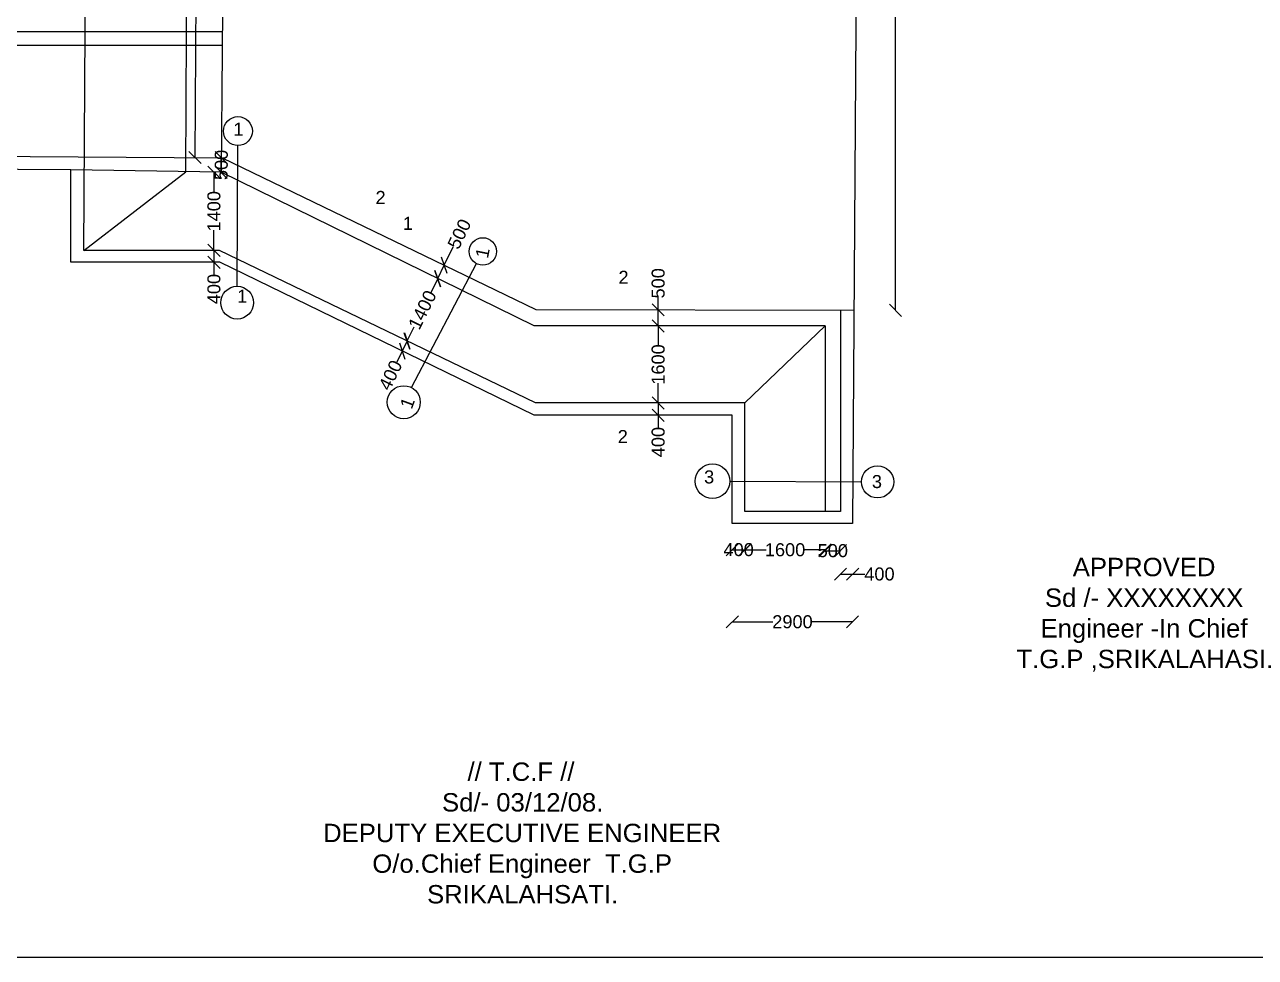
# Model space of a CAD drawing. Header units: millimetres. Extents: x 5124 to 2156454, y 2311 to 45652315.
# Drawn here: x 2108418 to 2130180, y 45588481 to 45604968 of the extents above; entities that cross this region are included whole.
import ezdxf

# ---------------------------------------------------------------- set-up
doc = ezdxf.new("R2010")
doc.units = ezdxf.units.MM
doc.header["$MEASUREMENT"] = 0
doc.layers.add('DRAWING', color=2, linetype='Continuous')
doc.layers.add('TEXT', color=7, linetype='Continuous')
doc.styles.get("Standard").update_dxf_attribs({"font": 'arial.ttf', "height": 230})
doc.dimstyles.get("Standard").update_dxf_attribs({"dimtxt": 230, "dimasz": 215, "dimexe": 0.18, "dimexo": 0.0625, "dimgap": 0.09, "dimtad": 0, "dimdec": 0, "dimzin": 0, "dimdsep": 46, "dimtxsty": 'Standard', "dimblk": 'OBLIQUE', "dimcen": 0.09, "dimse1": 1, "dimse2": 1, "dimadec": 0, "dimazin": 0, "dimtfac": 1, "dimtdec": 0, "dimtofl": 0, "dimtmove": 0, "dimatfit": 3, "dimldrblk": 'OBLIQUE', "dimfxl": 1, "dimtolj": 1, "dimtzin": 0, "dimarcsym": 0})

# ---------------------------------------------------------------- blocks, each defined once
blk = doc.blocks.new('_Oblique')
at = {"color": 0, "linetype": 'ByBlock', "lineweight": -2}
blk.add_line((-0.5, -0.5), (0.5, 0.5), dxfattribs=at)
blk = doc.blocks.new('*D103')
at = {"layer": 'Defpoints', "color": 0, "transparency": 16777216}
for p in [(2123601, 45613504), (2123084, 45599919), (2123816, 45599919)]:
    blk.add_point(p, dxfattribs=at)
at = {"layer": 'TEXT', "color": 0, "lineweight": -2, "transparency": 16777216}
for p, q in [((2123816, 45613504), (2123816, 45607134)), ((2123816, 45599919), (2123816, 45606289))]:
    blk.add_line(p, q, dxfattribs=at)
at = {"layer": 'TEXT', "color": 0, "lineweight": -2, "transparency": 16777216, "xscale": 215, "yscale": 215, "zscale": 215}
for p, rotation in [((2123816, 45613504), 90), ((2123816, 45599919), 270)]:
    blk.add_blockref('_Oblique', p, dxfattribs=dict(at, rotation=rotation))
at = {"layer": 'TEXT', "color": 0, "transparency": 16777216, "insert": (2123816, 45606712), "char_height": 230, "attachment_point": 5, "rotation": 90}
blk.add_mtext('\\A1;13585', dxfattribs=at)
blk = doc.blocks.new('*D106')
at = {"layer": 'Defpoints', "color": 0, "transparency": 16777216}
for p in [(2115723, 45600478), (2115723, 45600478), (2115182, 45599377)]:
    blk.add_point(p, dxfattribs=at)
at = {"layer": 'TEXT', "color": 0, "lineweight": -2, "transparency": 16777216}
for p, q in [((2115723, 45600478), (2115599, 45600226)), ((2115182, 45599377), (2115306, 45599629))]:
    blk.add_line(p, q, dxfattribs=at)
at = {"layer": 'TEXT', "color": 0, "lineweight": -2, "transparency": 16777216, "xscale": 215, "yscale": 215, "zscale": 215}
for p, rotation in [((2115723, 45600478), 63.84439041386954), ((2115182, 45599377), 243.8443904138695)]:
    blk.add_blockref('_Oblique', p, dxfattribs=dict(at, rotation=rotation))
at = {"layer": 'TEXT', "color": 0, "transparency": 16777216, "insert": (2115452, 45599927), "char_height": 230, "attachment_point": 5, "rotation": 63.8444}
blk.add_mtext('\\A1;1400', dxfattribs=at)
blk = doc.blocks.new('*D107')
at = {"layer": 'Defpoints', "color": 0, "transparency": 16777216}
for p in [(2115837, 45600714), (2115837, 45600714), (2115723, 45600478)]:
    blk.add_point(p, dxfattribs=at)
at = {"layer": 'TEXT', "color": 0, "lineweight": -2, "transparency": 16777216}
for p, q in [((2115837, 45600714), (2115995, 45601040)), ((2115723, 45600478), (2115837, 45600714))]:
    blk.add_line(p, q, dxfattribs=at)
at = {"layer": 'TEXT', "color": 0, "lineweight": -2, "transparency": 16777216, "xscale": 215, "yscale": 215, "zscale": 215}
for p, rotation in [((2115837, 45600714), 64.15436681768068), ((2115723, 45600478), 244.1543668176807)]:
    blk.add_blockref('_Oblique', p, dxfattribs=dict(at, rotation=rotation))
at = {"layer": 'TEXT', "color": 0, "transparency": 16777216, "insert": (2116105, 45601268), "char_height": 230, "attachment_point": 5, "rotation": 64.1544}
blk.add_mtext('\\A1;500', dxfattribs=at)
blk = doc.blocks.new('*D108')
at = {"layer": 'Defpoints', "color": 0, "transparency": 16777216}
for p in [(2111766, 45602360), (2111766, 45600978), (2111766, 45600978)]:
    blk.add_point(p, dxfattribs=at)
at = {"layer": 'TEXT', "color": 0, "lineweight": -2, "transparency": 16777216}
for p, q in [((2111766, 45602360), (2111766, 45602001)), ((2111766, 45600978), (2111766, 45601337))]:
    blk.add_line(p, q, dxfattribs=at)
at = {"layer": 'TEXT', "color": 0, "lineweight": -2, "transparency": 16777216, "xscale": 215, "yscale": 215, "zscale": 215}
for p, rotation in [((2111766, 45602360), 90), ((2111766, 45600978), 270)]:
    blk.add_blockref('_Oblique', p, dxfattribs=dict(at, rotation=rotation))
at = {"layer": 'TEXT', "color": 0, "transparency": 16777216, "insert": (2111766, 45601669), "char_height": 230, "attachment_point": 5, "rotation": 90}
blk.add_mtext('\\A1;1400', dxfattribs=at)
blk = doc.blocks.new('*D109')
at = {"layer": 'Defpoints', "color": 0, "transparency": 16777216}
for p in [(2111766, 45600978), (2111766, 45600767), (2111766, 45600767)]:
    blk.add_point(p, dxfattribs=at)
at = {"layer": 'TEXT', "color": 0, "lineweight": -2, "transparency": 16777216}
for p, q in [((2111766, 45600978), (2111766, 45600767)), ((2111766, 45600767), (2111766, 45600552))]:
    blk.add_line(p, q, dxfattribs=at)
at = {"layer": 'TEXT', "color": 0, "lineweight": -2, "transparency": 16777216, "xscale": 215, "yscale": 215, "zscale": 215}
for p, rotation in [((2111766, 45600978), 90), ((2111766, 45600767), 270)]:
    blk.add_blockref('_Oblique', p, dxfattribs=dict(at, rotation=rotation))
at = {"layer": 'TEXT', "color": 0, "transparency": 16777216, "insert": (2111766, 45600294), "char_height": 230, "attachment_point": 5, "rotation": 90}
blk.add_mtext('\\A1;400', dxfattribs=at)
blk = doc.blocks.new('*D110')
at = {"layer": 'Defpoints', "color": 0, "transparency": 16777216}
for p in [(2111795, 45602617), (2111896, 45602617), (2111793, 45602360)]:
    blk.add_point(p, dxfattribs=at)
at = {"layer": 'TEXT', "color": 0, "lineweight": -2, "transparency": 16777216}
blk.add_line((2111895, 45602359), (2111896, 45602617), dxfattribs=at)
at = {"layer": 'TEXT', "color": 0, "lineweight": -2, "transparency": 16777216, "xscale": 215, "yscale": 215, "zscale": 215}
for p, rotation in [((2111896, 45602617), 89.60413178736049), ((2111895, 45602359), 269.6041317873605)]:
    blk.add_blockref('_Oblique', p, dxfattribs=dict(at, rotation=rotation))
at = {"layer": 'TEXT', "color": 0, "transparency": 16777216, "insert": (2111896, 45602488), "char_height": 230, "attachment_point": 5, "rotation": 89.6041}
blk.add_mtext('\\A1;500', dxfattribs=at)
blk = doc.blocks.new('*D111')
at = {"layer": 'Defpoints', "color": 0, "transparency": 16777216}
for p in [(2111698, 45610719), (2111431, 45602620), (2111642, 45602618)]:
    blk.add_point(p, dxfattribs=at)
at = {"layer": 'TEXT', "color": 0, "lineweight": -2, "transparency": 16777216}
for p, q in [((2111487, 45610720), (2111461, 45607002)), ((2111431, 45602620), (2111457, 45606338))]:
    blk.add_line(p, q, dxfattribs=at)
at = {"layer": 'TEXT', "color": 0, "lineweight": -2, "transparency": 16777216, "xscale": 215, "yscale": 215, "zscale": 215}
for p, rotation in [((2111487, 45610720), 89.60413178739799), ((2111431, 45602620), 269.604131787398)]:
    blk.add_blockref('_Oblique', p, dxfattribs=dict(at, rotation=rotation))
at = {"layer": 'TEXT', "color": 0, "transparency": 16777216, "insert": (2111459, 45606670), "char_height": 230, "attachment_point": 5, "rotation": 89.6041}
blk.add_mtext('\\A1;1300', dxfattribs=at)
blk = doc.blocks.new('*D117')
at = {"layer": 'Defpoints', "color": 0, "transparency": 16777216}
for p in [(2120931, 45596388), (2121156, 45596388), (2121156, 45595687)]:
    blk.add_point(p, dxfattribs=at)
at = {"layer": 'TEXT', "color": 0, "lineweight": -2, "transparency": 16777216}
blk.add_line((2120931, 45595687), (2121156, 45595687), dxfattribs=at)
at = {"layer": 'TEXT', "color": 0, "lineweight": -2, "transparency": 16777216, "xscale": 215, "yscale": 215, "zscale": 215, "rotation": 180}
blk.add_blockref('_Oblique', (2120931, 45595687), dxfattribs=at)
at = {"layer": 'TEXT', "color": 0, "lineweight": -2, "transparency": 16777216, "xscale": 215, "yscale": 215, "zscale": 215}
blk.add_blockref('_Oblique', (2121156, 45595687), dxfattribs=at)
at = {"layer": 'TEXT', "color": 0, "transparency": 16777216, "insert": (2121043, 45595687), "char_height": 230, "attachment_point": 5}
blk.add_mtext('\\A1;400', dxfattribs=at)
blk = doc.blocks.new('*D118')
at = {"layer": 'Defpoints', "color": 0, "transparency": 16777216}
for p in [(2121156, 45596362), (2122571, 45596362), (2122571, 45595685)]:
    blk.add_point(p, dxfattribs=at)
at = {"layer": 'TEXT', "color": 0, "lineweight": -2, "transparency": 16777216}
for p, q in [((2121156, 45595685), (2121531, 45595685)), ((2122571, 45595685), (2122196, 45595685))]:
    blk.add_line(p, q, dxfattribs=at)
at = {"layer": 'TEXT', "color": 0, "lineweight": -2, "transparency": 16777216, "xscale": 215, "yscale": 215, "zscale": 215, "rotation": 180}
blk.add_blockref('_Oblique', (2121156, 45595685), dxfattribs=at)
at = {"layer": 'TEXT', "color": 0, "lineweight": -2, "transparency": 16777216, "xscale": 215, "yscale": 215, "zscale": 215}
blk.add_blockref('_Oblique', (2122571, 45595685), dxfattribs=at)
at = {"layer": 'TEXT', "color": 0, "transparency": 16777216, "insert": (2121864, 45595685), "char_height": 230, "attachment_point": 5}
blk.add_mtext('\\A1;1600', dxfattribs=at)
blk = doc.blocks.new('*D119')
at = {"layer": 'Defpoints', "color": 0, "transparency": 16777216}
for p in [(2122571, 45596362), (2122845, 45596362), (2122845, 45595669)]:
    blk.add_point(p, dxfattribs=at)
at = {"layer": 'TEXT', "color": 0, "lineweight": -2, "transparency": 16777216}
blk.add_line((2122571, 45595669), (2122845, 45595669), dxfattribs=at)
at = {"layer": 'TEXT', "color": 0, "lineweight": -2, "transparency": 16777216, "xscale": 215, "yscale": 215, "zscale": 215, "rotation": 180}
blk.add_blockref('_Oblique', (2122571, 45595669), dxfattribs=at)
at = {"layer": 'TEXT', "color": 0, "lineweight": -2, "transparency": 16777216, "xscale": 215, "yscale": 215, "zscale": 215}
blk.add_blockref('_Oblique', (2122845, 45595669), dxfattribs=at)
at = {"layer": 'TEXT', "color": 0, "transparency": 16777216, "insert": (2122708, 45595669), "char_height": 230, "attachment_point": 5}
blk.add_mtext('\\A1;500', dxfattribs=at)
blk = doc.blocks.new('*D120')
at = {"layer": 'Defpoints', "color": 0, "transparency": 16777216}
for p in [(2122845, 45596362), (2123060, 45596361), (2123060, 45595256)]:
    blk.add_point(p, dxfattribs=at)
at = {"layer": 'TEXT', "color": 0, "lineweight": -2, "transparency": 16777216}
for p, q in [((2122845, 45595256), (2123060, 45595256)), ((2123060, 45595256), (2123275, 45595256))]:
    blk.add_line(p, q, dxfattribs=at)
at = {"layer": 'TEXT', "color": 0, "lineweight": -2, "transparency": 16777216, "xscale": 215, "yscale": 215, "zscale": 215, "rotation": 180}
blk.add_blockref('_Oblique', (2122845, 45595256), dxfattribs=at)
at = {"layer": 'TEXT', "color": 0, "lineweight": -2, "transparency": 16777216, "xscale": 215, "yscale": 215, "zscale": 215}
blk.add_blockref('_Oblique', (2123060, 45595256), dxfattribs=at)
at = {"layer": 'TEXT', "color": 0, "transparency": 16777216, "insert": (2123533, 45595256), "char_height": 230, "attachment_point": 5}
blk.add_mtext('\\A1;400', dxfattribs=at)
blk = doc.blocks.new('*D121')
at = {"layer": 'Defpoints', "color": 0, "transparency": 16777216}
for p in [(2120931, 45596153), (2123058, 45596139), (2123058, 45594412)]:
    blk.add_point(p, dxfattribs=at)
at = {"layer": 'TEXT', "color": 0, "lineweight": -2, "transparency": 16777216}
for p, q in [((2120931, 45594412), (2121650, 45594412)), ((2123058, 45594412), (2122340, 45594412))]:
    blk.add_line(p, q, dxfattribs=at)
at = {"layer": 'TEXT', "color": 0, "lineweight": -2, "transparency": 16777216, "xscale": 215, "yscale": 215, "zscale": 215, "rotation": 180}
blk.add_blockref('_Oblique', (2120931, 45594412), dxfattribs=at)
at = {"layer": 'TEXT', "color": 0, "lineweight": -2, "transparency": 16777216, "xscale": 215, "yscale": 215, "zscale": 215}
blk.add_blockref('_Oblique', (2123058, 45594412), dxfattribs=at)
at = {"layer": 'TEXT', "color": 0, "transparency": 16777216, "insert": (2121995, 45594412), "char_height": 230, "attachment_point": 5}
blk.add_mtext('\\A1;2900', dxfattribs=at)
blk = doc.blocks.new('*D122')
at = {"layer": 'Defpoints', "color": 0, "transparency": 16777216}
for p in [(2119004, 45598281), (2119621, 45598281), (2119004, 45598063)]:
    blk.add_point(p, dxfattribs=at)
at = {"layer": 'TEXT', "color": 0, "lineweight": -2, "transparency": 16777216}
for p, q in [((2119621, 45598281), (2119621, 45598063)), ((2119621, 45598063), (2119621, 45597848))]:
    blk.add_line(p, q, dxfattribs=at)
at = {"layer": 'TEXT', "color": 0, "lineweight": -2, "transparency": 16777216, "xscale": 215, "yscale": 215, "zscale": 215}
for p, rotation in [((2119621, 45598281), 90), ((2119621, 45598063), 270)]:
    blk.add_blockref('_Oblique', p, dxfattribs=dict(at, rotation=rotation))
at = {"layer": 'TEXT', "color": 0, "transparency": 16777216, "insert": (2119621, 45597589), "char_height": 230, "attachment_point": 5, "rotation": 90}
blk.add_mtext('\\A1;400', dxfattribs=at)
blk = doc.blocks.new('*D123')
at = {"layer": 'Defpoints', "color": 0, "transparency": 16777216}
for p in [(2119004, 45599642), (2119621, 45599642), (2119621, 45598281)]:
    blk.add_point(p, dxfattribs=at)
at = {"layer": 'TEXT', "color": 0, "lineweight": -2, "transparency": 16777216}
for p, q in [((2119621, 45599642), (2119621, 45599294)), ((2119621, 45598281), (2119621, 45598629))]:
    blk.add_line(p, q, dxfattribs=at)
at = {"layer": 'TEXT', "color": 0, "lineweight": -2, "transparency": 16777216, "xscale": 215, "yscale": 215, "zscale": 215}
for p, rotation in [((2119621, 45599642), 90), ((2119621, 45598281), 270)]:
    blk.add_blockref('_Oblique', p, dxfattribs=dict(at, rotation=rotation))
at = {"layer": 'TEXT', "color": 0, "transparency": 16777216, "insert": (2119621, 45598961), "char_height": 230, "attachment_point": 5, "rotation": 90}
blk.add_mtext('\\A1;1600', dxfattribs=at)
blk = doc.blocks.new('*D124')
at = {"layer": 'Defpoints', "color": 0, "transparency": 16777216}
for p in [(2119621, 45599927), (2119621, 45599927), (2119621, 45599642)]:
    blk.add_point(p, dxfattribs=at)
at = {"layer": 'TEXT', "color": 0, "lineweight": -2, "transparency": 16777216}
for p, q in [((2119621, 45599927), (2119621, 45600142)), ((2119621, 45599642), (2119621, 45599927))]:
    blk.add_line(p, q, dxfattribs=at)
at = {"layer": 'TEXT', "color": 0, "lineweight": -2, "transparency": 16777216, "xscale": 215, "yscale": 215, "zscale": 215}
for p, rotation in [((2119621, 45599927), 90), ((2119621, 45599642), 270)]:
    blk.add_blockref('_Oblique', p, dxfattribs=dict(at, rotation=rotation))
at = {"layer": 'TEXT', "color": 0, "transparency": 16777216, "insert": (2119621, 45600396), "char_height": 230, "attachment_point": 5, "rotation": 90}
blk.add_mtext('\\A1;500', dxfattribs=at)
blk = doc.blocks.new('*D144')
at = {"layer": 'Defpoints', "color": 0, "transparency": 16777216}
for p in [(2115182, 45599377), (2115094, 45599198), (2115094, 45599197)]:
    blk.add_point(p, dxfattribs=at)
at = {"layer": 'TEXT', "color": 0, "lineweight": -2, "transparency": 16777216}
for p, q in [((2115181, 45599377), (2115094, 45599198)), ((2115094, 45599198), (2115000, 45599004))]:
    blk.add_line(p, q, dxfattribs=at)
at = {"layer": 'TEXT', "color": 0, "lineweight": -2, "transparency": 16777216, "xscale": 215, "yscale": 215, "zscale": 215}
for p, rotation in [((2115181, 45599377), 64.03930762659382), ((2115094, 45599198), 244.0393076265938)]:
    blk.add_blockref('_Oblique', p, dxfattribs=dict(at, rotation=rotation))
at = {"layer": 'TEXT', "color": 0, "transparency": 16777216, "insert": (2114887, 45598772), "char_height": 230, "attachment_point": 5, "rotation": 64.0393}
blk.add_mtext('\\A1;400', dxfattribs=at)

msp = doc.modelspace()

# ---------------------------------------------------------------- linework, layer by layer
at = {"layer": 'DRAWING', "color": 0}
msp.add_lwpolyline([(2051844.1, 45652314.9), (2156276.1, 45652314.9), (2156276.1, 45588481), (2051844.1, 45588481)], close=True, dxfattribs=at)
for points in [[(2111965.4, 45610947.7), (2111894.5, 45602357.8)], [(2121155.7, 45598281), (2117451.5, 45598281), (2111864.3, 45600978.1), (2109466.7, 45600978.1), (2109526.2, 45610725.5)], [(2123129.4, 45606706), (2123058.4, 45596152.8), (2120931.1, 45596152.8), (2120931.1, 45598062.6), (2117425.4, 45598062.6), (2111869.9, 45600767.5), (2109236.4, 45600767.5), (2109236.4, 45602402.6)], [(2091537.9, 45604844.7), (2111915, 45604844.7)], [(2091537.9, 45604603.5), (2111913, 45604603.5)], [(2091537.9, 45602757.3), (2111909.7, 45602616.5), (2117455.7, 45599930), (2123083.7, 45599919)], [(2109236.4, 45602402.6), (2091537.9, 45602513.2)], [(2122571.5, 45599641.6), (2117425.4, 45599641.6), (2111894.5, 45602357.8), (2109236.4, 45602402.6)], [(2122844.8, 45599919.5), (2122844.8, 45596362.2), (2121155.7, 45596362.2), (2121155.7, 45598281), (2122571.5, 45599641.6), (2122571.5, 45596362.2)]]:
    msp.add_lwpolyline(points, dxfattribs=at)
at = {"layer": 'TEXT', "color": 0}
for points in [[(2109466.7, 45600978.1), (2111269.2, 45602368.3), (2111309.2, 45610950.7), (2109526.2, 45612513.7)], [(2112177.4, 45600342.7), (2112189.4, 45602831)], [(2115258.7, 45598552.7), (2116408.7, 45600745.4)], [(2120886.3, 45596896.1), (2123214.6, 45596887.2)]]:
    msp.add_lwpolyline(points, dxfattribs=at)
for centre, radius in [((2112190.6, 45603086.5), 255.5), ((2116521.1, 45600959.7), 242), ((2112176.1, 45600053.5), 289.2), ((2115123.1, 45598294.2), 291.9), ((2120581, 45596897.3), 305.3), ((2123499.5, 45596886.1), 285)]:
    msp.add_circle(centre, radius, dxfattribs=at)

# ---------------------------------------------------------------- texts
for s, p in [('1', (2112108.6, 45603004)), ('2', (2114623.2, 45601798.7)), ('1', (2115106.1, 45601340.9)), ('2', (2118918.6, 45600386.9)), ('1', (2112176.1, 45600053.5)), ('2', (2118905.7, 45597571.9)), ('3', (2120432.1, 45596857.9)), ('3', (2123399.4, 45596776.4))]:
    msp.add_text(s, height=230, dxfattribs=at).set_placement(p)
for rotation, p in [(78.60726, (2116609.7, 45600824.8)), (70.0007, (2115262.5, 45598157.2))]:
    msp.add_text('1', height=230, rotation=rotation, dxfattribs=at).set_placement(p)
at = {"layer": 'TEXT', "color": 0, "char_height": 325, "attachment_point": 1}
for s, insert, width in [('\\pi1021.3;APPROVED  \\P\\pi528.62;Sd /- XXXXXXXX \\P\\pi451.14;Engineer -In Chief  \\P\\pi25.051;T.G.P ,SRIKALAHASI.', (2125929.9, 45595543.6), 4541.576), ('\\pi2636.6;// T.C.F //\\P\\pi2186.2;Sd/- 03/12/08.\\P\\pi83.467;DEPUTY EXECUTIVE ENGINEER  \\P\\pi953.61;O/o.Chief Engineer  T.G.P \\P\\pi1921.8;SRIKALAHSATI.', (2113612.4, 45591926.2), 7164.853)]:
    msp.add_mtext(s, dxfattribs=dict(at, insert=insert, width=width))

# ---------------------------------------------------------------- dimensions: what is measured, and where the dimension line sits
at = {"layer": 'TEXT', "color": 0}
dim = msp.add_linear_dim(base=(2123816.4, 45599919), p1=(2123601, 45613504.1), p2=(2123083.7, 45599919), angle=90, dimstyle='Standard', dxfattribs=at)
dim.commit()
dim.dimension.update_dxf_attribs({"geometry": '*D103', "text_midpoint": (2123816.4, 45606711.6)})
for p1, p2, distance, text, picture, middle in [((2111697.6, 45610718.8), (2111641.7, 45602618.4), -210.8, '1300', '*D111', (2111458.8, 45606670)), ((2111766.2, 45602360), (2111766.2, 45600978.1), 0, '1400', '*D108', (2111766.2, 45601669)), ((2111766.2, 45600978.1), (2111766.2, 45600767.5), 0, '400', '*D109', (2111766.2, 45600294.1)), ((2115181.7, 45599376.7), (2115722.5, 45600477.9), 0, '1400', '*D106', (2115452.1, 45599927.3))]:
    dim = msp.add_aligned_dim(p1=p1, p2=p2, distance=distance, text=text, dimstyle='Standard', dxfattribs=at)
    dim.commit()
    dim.dimension.update_dxf_attribs({"geometry": picture, "text_midpoint": middle})
for base, p1, p2, angle, text, picture, middle, dimtype in [((2111896.5, 45602616.6), (2111793, 45602359.5), (2111794.8, 45602617.3), 89.60413, '500', '*D110', (2111895.6, 45602487.7), 161), ((2115837, 45600714.1), (2115722.5, 45600477.9), (2115837, 45600714.1), 64.15437, '500', '*D107', (2116105.4, 45601268.3), 161), ((2119620.8, 45599927), (2119620.8, 45599641.6), (2119620.8, 45599927), 90, '500', '*D124', (2119620.8, 45600395.8), 160), ((2119620.8, 45598281), (2119004.1, 45598062.6), (2119004.1, 45598281), 90, '400', '*D122', (2119620.8, 45597589.2), 160)]:
    dim = msp.add_linear_dim(base=base, p1=p1, p2=p2, angle=angle, text=text, dimstyle='Standard', dxfattribs=at)
    dim.commit()
    dim.dimension.update_dxf_attribs({"geometry": picture, "text_midpoint": middle, "dimtype": dimtype})
dim = msp.add_linear_dim(base=(2119620.8, 45599641.6), p1=(2119620.8, 45598281), p2=(2119004.1, 45599641.6), angle=90, text='1600', dimstyle='Standard', dxfattribs=at)
dim.commit()
dim.dimension.update_dxf_attribs({"geometry": '*D123', "text_midpoint": (2119620.8, 45598961.3)})
at = {"layer": 'TEXT'}
dim = msp.add_aligned_dim(p1=(2115181.7, 45599376.7), p2=(2115094.5, 45599197.5), distance=-0.7, text='400', dimstyle='Standard', dxfattribs=at)
dim.commit()
dim.dimension.update_dxf_attribs({"geometry": '*D144', "text_midpoint": (2114886.6, 45598772.1)})
at = {"layer": 'TEXT', "color": 0}
for base, p1, p2, text, picture, middle in [((2121155.7, 45595686.5), (2120931.1, 45596388.4), (2121155.7, 45596388.4), '400', '*D117', (2121043.4, 45595686.5)), ((2122844.8, 45595668.9), (2122571.5, 45596362.2), (2122844.8, 45596362.2), '500', '*D119', (2122708.1, 45595668.9))]:
    dim = msp.add_linear_dim(base=base, p1=p1, p2=p2, text=text, dimstyle='Standard', dxfattribs=at)
    dim.commit()
    dim.dimension.update_dxf_attribs({"geometry": picture, "text_midpoint": middle, "dimtype": 160})
for base, p1, p2, text, picture, middle in [((2122571.5, 45595685.2), (2121155.7, 45596362.2), (2122571.5, 45596362.2), '1600', '*D118', (2121863.6, 45595685.2)), ((2123059.8, 45595255.5), (2122844.8, 45596362.2), (2123059.8, 45596360.8), '400', '*D120', (2123533.2, 45595255.5)), ((2123058.3, 45594412.3), (2120931.1, 45596152.8), (2123058.3, 45596138.5), '2900', '*D121', (2121994.7, 45594412.3))]:
    dim = msp.add_linear_dim(base=base, p1=p1, p2=p2, text=text, dimstyle='Standard', dxfattribs=at)
    dim.commit()
    dim.dimension.update_dxf_attribs({"geometry": picture, "text_midpoint": middle})

doc.saveas('drawing.dxf')
